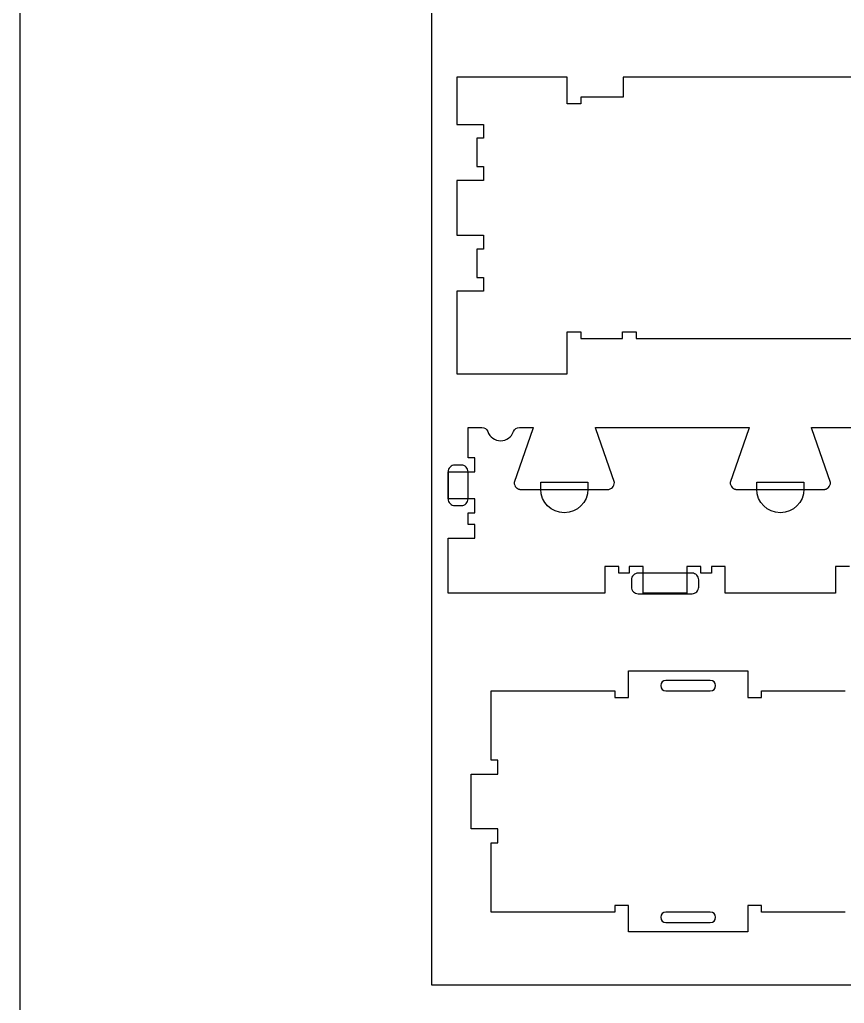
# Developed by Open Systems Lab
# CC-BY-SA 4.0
# Model space of a CAD drawing. Extents: x 0 to 4485, y 0 to 8771.
# Drawn here: x 0 to 744, y 3746 to 4633 of the extents above; entities that cross this region are included whole.
import ezdxf

# ---------------------------------------------------------------- set-up
doc = ezdxf.new("R2010")
doc.units = 0
for name, color, linetype in [('0_SHEET_SPRUCEPLY_2440X122', 1, 'CONTINUOUS'), ('3_ANYTOOL_CUTTHROUGH_INSID', 4, 'CONTINUOUS'), ('4_ANYTOOL_CUTTHROUGH_OUTSI', 5, 'CONTINUOUS'), ('5_ANYTOOL_HALF_MILL_9MM_IN', 3, 'CONTINUOUS'), ('DONOTCUT', 7, 'CONTINUOUS')]:
    doc.layers.add(name, color=color, linetype=linetype)

msp = doc.modelspace()

# ---------------------------------------------------------------- linework, layer by layer
at = {"layer": '0_SHEET_SPRUCEPLY_2440X122'}
msp.add_lwpolyline([(371.7, 4982.59), (371.7, 3762.59), (2811.7, 3762.59), (2811.7, 4982.59)], close=True, dxfattribs=at)
at = {"layer": '3_ANYTOOL_CUTTHROUGH_INSID', "color": 4}
for points in [[(623.11, 4027.64, 1), (623.11, 4037.14), (583.11, 4037.14, 1), (583.11, 4027.64)], [(623.11, 3828.14), (583.11, 3828.14, 1), (583.11, 3818.64), (623.11, 3818.64, 1)]]:
    msp.add_lwpolyline(points, format="xyb", close=True, dxfattribs=at)
at = {"layer": '4_ANYTOOL_CUTTHROUGH_OUTSI', "color": 5}
for points in [[(2643.84, 4581.2), (544.34, 4581.2), (544.34, 4563.2), (506.34, 4563.2), (506.34, 4557.2), (493.84, 4557.2), (493.84, 4581.2), (394.34, 4581.2), (394.34, 4538.7), (418.34, 4538.7), (418.34, 4526.2), (412.34, 4526.2), (412.34, 4500.7), (418.34, 4500.7), (418.34, 4488.2), (394.34, 4488.2), (394.34, 4438.7), (418.34, 4438.7), (418.34, 4426.2), (412.34, 4426.2), (412.34, 4400.7), (418.34, 4400.7), (418.34, 4388.2), (394.34, 4388.2), (394.34, 4313.7), (493.84, 4313.7), (493.84, 4351.7), (506.34, 4351.7), (506.34, 4345.7), (543.84, 4345.7), (543.84, 4351.7), (556.34, 4351.7), (556.34, 4345.7), (831.84, 4345.7)], [(744.86, 3828.14), (669.36, 3828.14), (669.36, 3834.14), (656.86, 3834.14), (656.86, 3810.14), (549.36, 3810.14), (549.36, 3834.14), (536.86, 3834.14), (536.86, 3828.14), (425.36, 3828.14), (425.36, 3890.64), (431.36, 3890.64), (431.36, 3903.14), (407.36, 3903.14), (407.36, 3952.64), (431.36, 3952.64), (431.36, 3965.14), (425.36, 3965.14), (425.36, 4027.64), (536.86, 4027.64), (536.86, 4021.64), (549.36, 4021.64), (549.36, 4045.64), (656.86, 4045.64), (656.86, 4021.64), (669.36, 4021.64), (669.36, 4027.64), (744.86, 4027.64)]]:
    msp.add_lwpolyline(points, dxfattribs=at)
msp.add_lwpolyline([(748.52, 4139.85), (736.02, 4139.85), (736.02, 4139.6), (736.02, 4115.85), (636.52, 4115.85), (636.52, 4139.6), (636.52, 4139.85), (624.02, 4139.85), (624.02, 4133.85), (614.52, 4133.85), (614.52, 4139.85), (602.02, 4139.85), (602.02, 4139.6), (602.02, 4115.85), (562.52, 4115.85), (562.52, 4139.6), (562.52, 4139.85), (550.02, 4139.85), (550.02, 4133.85), (540.52, 4133.85), (540.52, 4139.85), (528.02, 4139.85), (528.02, 4139.6), (528.02, 4115.85), (386.52, 4115.85), (386.52, 4165.35), (410.52, 4165.35), (410.52, 4165.6), (410.52, 4177.6), (410.52, 4177.85), (404.52, 4177.85), (404.52, 4188.35), (410.52, 4188.35), (410.52, 4188.6), (410.52, 4200.6), (410.52, 4200.85), (386.52, 4200.85), (386.52, 4225.35), (410.52, 4225.35), (410.52, 4237.85), (404.52, 4237.85), (404.52, 4265.35), (416.92, 4265.35), (416.92, 4265.35, -0.317837), (422.34, 4261.51, 0.317837), (433.89, 4253.35, 0.317837), (445.44, 4261.51, -0.317837), (450.86, 4265.35), (463.26, 4265.35, -0.061485), (463.03, 4263.96), (446.13, 4215.68), (446.12, 4215.64), (446.12, 4215.6), (446.12, 4215.6, 0.198912), (447.95, 4211.18), (448.06, 4211.07), (448.17, 4210.97), (448.28, 4210.87), (448.39, 4210.77), (448.51, 4210.68), (448.63, 4210.58), (448.76, 4210.49), (448.89, 4210.41), (449.01, 4210.32), (449.15, 4210.24), (449.28, 4210.16), (449.41, 4210.09), (449.55, 4210.02), (449.69, 4209.95), (449.83, 4209.88), (449.98, 4209.82), (450.12, 4209.76), (450.27, 4209.71), (450.41, 4209.66), (450.56, 4209.61), (450.71, 4209.57), (450.86, 4209.53), (451.01, 4209.5), (451.16, 4209.46), (451.31, 4209.44), (451.46, 4209.41), (451.61, 4209.39), (451.77, 4209.38), (451.92, 4209.36), (452.07, 4209.35), (452.22, 4209.35), (452.37, 4209.35), (530.37, 4209.35, 0.414214), (536.62, 4215.6), (536.62, 4215.64), (536.6, 4215.68), (519.71, 4263.96), (519.71, 4263.96, -0.061485), (519.47, 4265.35), (658.16, 4265.35, -0.061485), (657.93, 4263.96), (641.03, 4215.68), (641.02, 4215.64), (641.02, 4215.6), (641.02, 4215.6, 0.198912), (642.85, 4211.18), (642.96, 4211.07), (643.07, 4210.97), (643.18, 4210.87), (643.29, 4210.77), (643.41, 4210.68), (643.53, 4210.58), (643.66, 4210.49), (643.79, 4210.41), (643.91, 4210.32), (644.05, 4210.24), (644.18, 4210.16), (644.31, 4210.09), (644.45, 4210.02), (644.59, 4209.95), (644.73, 4209.88), (644.88, 4209.82), (645.02, 4209.76), (645.17, 4209.71), (645.31, 4209.66), (645.46, 4209.61), (645.61, 4209.57), (645.76, 4209.53), (645.91, 4209.5), (646.06, 4209.46), (646.21, 4209.44), (646.36, 4209.41), (646.51, 4209.39), (646.67, 4209.38), (646.82, 4209.36), (646.97, 4209.35), (647.12, 4209.35), (647.27, 4209.35), (725.27, 4209.35), (725.42, 4209.35), (725.57, 4209.35), (725.72, 4209.36), (725.87, 4209.38), (726.02, 4209.39), (726.17, 4209.41), (726.32, 4209.44), (726.48, 4209.46), (726.63, 4209.5), (726.78, 4209.53), (726.93, 4209.57), (727.07, 4209.61), (727.22, 4209.66), (727.37, 4209.71), (727.52, 4209.76), (727.66, 4209.82), (727.8, 4209.88), (727.94, 4209.95), (728.08, 4210.02), (728.22, 4210.09), (728.36, 4210.16), (728.49, 4210.24), (728.62, 4210.32), (728.75, 4210.41), (728.88, 4210.49), (729, 4210.58), (729.12, 4210.68), (729.24, 4210.77), (729.36, 4210.87), (729.47, 4210.97), (729.58, 4211.07), (729.69, 4211.18, 0.198912), (731.52, 4215.6), (731.52, 4215.64), (731.5, 4215.68), (714.61, 4263.96), (714.61, 4263.96, -0.061485), (714.37, 4265.35), (853.06, 4265.35, -0.061485)], format="xyb", dxfattribs=at)
at = {"layer": '5_ANYTOOL_HALF_MILL_9MM_IN'}
for points in [[(392.52, 4231.35, 0.414214), (386.52, 4225.35), (386.52, 4200.85, 0.414214), (392.52, 4194.85), (398.52, 4194.85, 0.414214), (404.52, 4200.85), (404.52, 4225.35, 0.414214), (398.52, 4231.35)], [(512.62, 4209.6, -1), (470.12, 4209.6), (470.12, 4209.85), (470.12, 4215.85), (512.62, 4215.85), (512.62, 4209.85), (512.62, 4209.6)], [(707.52, 4209.6, -1), (665.02, 4209.6), (665.02, 4209.85), (665.02, 4215.85), (707.52, 4215.85), (707.52, 4209.85), (707.52, 4209.6)], [(557.89, 4133.85, 0.414214), (551.89, 4127.85), (551.89, 4121.35, 0.414214), (557.89, 4115.35), (606.64, 4115.35, 0.414214), (612.64, 4121.35), (612.64, 4127.85, 0.414214), (606.64, 4133.85)]]:
    msp.add_lwpolyline(points, format="xyb", close=True, dxfattribs=at)
at = {"layer": 'DONOTCUT'}
msp.add_lwpolyline([(0, 0), (3183.41, 0), (3183.41, 5593.43), (0, 5593.43)], close=True, dxfattribs=at)

doc.saveas('drawing.dxf')
